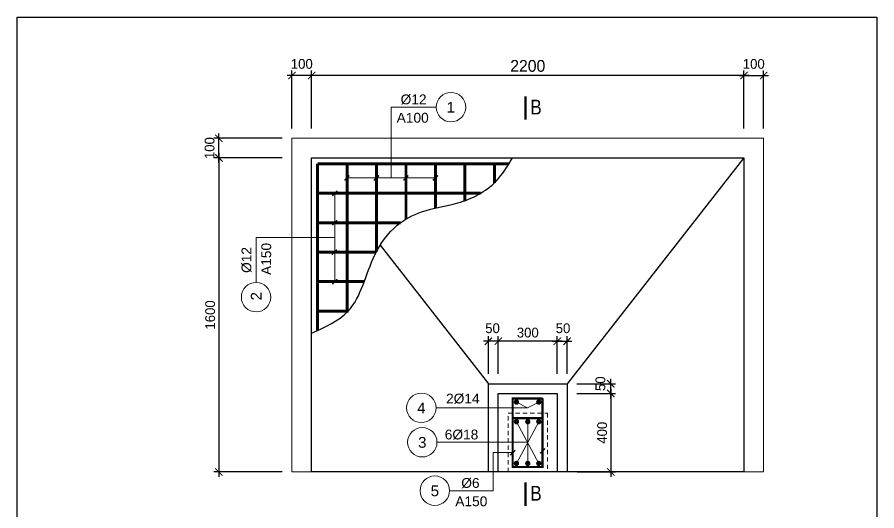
# Model space of a CAD drawing. Header units: millimetres. Extents: x -559287 to -299624, y 2351330 to 2655682.
# Drawn here: x -454812 to -437314, y 2602813 to 2612870 of the extents above; entities that cross this region are included whole.
import ezdxf
from ezdxf.enums import TextEntityAlignment as Align

# ---------------------------------------------------------------- set-up
doc = ezdxf.new("R2010")
doc.units = ezdxf.units.MM
doc.header["$LTSCALE"] = 10
doc.linetypes.add('HIDDEN', pattern=[0.3, 0.175, -0.125])
doc.linetypes.add('HIDDENX2', pattern=[0.75, 0.5, -0.25])
doc.layers.get('0').update_dxf_attribs({"lineweight": 20})
doc.layers.get('Defpoints').update_dxf_attribs({"lineweight": 20})
for name, color, linetype, lineweight in [('Dim', 251, 'Continuous', 15), ('Net khuat', 76, 'HIDDENX2', 15), ('Net manh', 8, 'Continuous', 13), ('Net thay', 4, 'Continuous', 25), ('Text', 54, 'Continuous', 25), ('Thep dai', 2, 'Continuous', 50), ('Thep doc', 140, 'Continuous', 60)]:
    doc.layers.add(name, color=color, linetype=linetype, lineweight=lineweight)
doc.layers.add('ththep', color=3, linetype='Continuous')
doc.styles.add('IN-NHO', font='VHELVEN.TTF', dxfattribs={"height": 200})
doc.styles.add('NGHIA5', font='arial_0.ttf', dxfattribs={"height": 180})
doc.styles.get("Standard").update_dxf_attribs({"font": 'nghia5.shx', "height": 200})
doc.styles.add('STYLE1-S1', font='VHARIALN.TTF')
doc.dimstyles.new('dim25', dxfattribs={"dimscale": 100, "dimtxt": 200, "dimasz": 1.5, "dimexe": 1, "dimexo": 2, "dimgap": 0.75, "dimtad": 1, "dimdec": 0, "dimlfac": 0.25, "dimzin": 0, "dimdsep": 46, "dimtxsty": 'Standard', "dimblk1": 'ARCHTICK', "dimblk2": 'ARCHTICK', "dimsah": 1, "dimcen": 0.09, "dimdle": 1, "dimclrd": 256, "dimclre": 256, "dimclrt": 54, "dimadec": 0, "dimazin": 0, "dimtfac": 1, "dimtdec": 0, "dimtofl": 0, "dimtmove": 2, "dimatfit": 3, "dimfxl": 0, "dimtolj": 1, "dimtzin": 0, "dimarcsym": 0})

# ---------------------------------------------------------------- blocks, each defined once
blk = doc.blocks.new('_ARCHTICK')
at = {"color": 0, "linetype": 'ByBlock', "const_width": 0.15}
blk.add_lwpolyline([(-0.5, -0.5), (0.5, 0.5)], dxfattribs=at)
blk = doc.blocks.new('*D80')
at = {"layer": 'Defpoints', "color": 0, "transparency": 16777216}
for p in [(-448819, 2611681), (-448819, 2610403), (-440019, 2610403)]:
    blk.add_point(p, dxfattribs=at)
at = {"layer": 'Dim', "lineweight": -2, "transparency": 16777216}
for p, q in [((-448819, 2610603), (-448819, 2611781)), ((-440019, 2610603), (-440019, 2611781)), ((-439919, 2611681), (-448919, 2611681))]:
    blk.add_line(p, q, dxfattribs=at)
at = {"layer": 'Dim', "lineweight": -2, "transparency": 16777216, "xscale": 150, "yscale": 150, "zscale": 150, "rotation": 180}
blk.add_blockref('_ARCHTICK', (-448819, 2611681), dxfattribs=at)
at = {"layer": 'Dim', "lineweight": -2, "transparency": 16777216, "xscale": 150, "yscale": 150, "zscale": 150}
blk.add_blockref('_ARCHTICK', (-440019, 2611681), dxfattribs=at)
at = {"layer": 'Dim', "color": 54, "transparency": 16777216, "insert": (-444419, 2611876), "char_height": 200, "attachment_point": 5}
blk.add_mtext('\\A1;{\\H1.2x;2200}', dxfattribs=at)
blk = doc.blocks.new('*D81')
at = {"layer": 'Defpoints', "color": 0, "transparency": 16777216}
for p in [(-450708, 2610403), (-449219, 2610403), (-449219, 2610003)]:
    blk.add_point(p, dxfattribs=at)
at = {"layer": 'Dim', "lineweight": -2, "transparency": 16777216}
for p, q in [((-449419, 2610403), (-450808, 2610403)), ((-450708, 2609903), (-450708, 2610503)), ((-449419, 2610003), (-450808, 2610003))]:
    blk.add_line(p, q, dxfattribs=at)
at = {"layer": 'Dim', "lineweight": -2, "transparency": 16777216, "xscale": 150, "yscale": 150, "zscale": 150}
for p, rotation in [((-450708, 2610403), 90), ((-450708, 2610003), 270)]:
    blk.add_blockref('_ARCHTICK', p, dxfattribs=dict(at, rotation=rotation))
at = {"layer": 'Dim', "color": 54, "transparency": 16777216, "insert": (-450895, 2610203), "char_height": 200, "attachment_point": 5, "rotation": 90}
blk.add_mtext('\\A1;100', dxfattribs=at)
blk = doc.blocks.new('*D82')
at = {"layer": 'Defpoints', "color": 0, "transparency": 16777216}
for p in [(-449219, 2611681), (-449219, 2610403), (-448819, 2610403)]:
    blk.add_point(p, dxfattribs=at)
at = {"layer": 'Dim', "lineweight": -2, "transparency": 16777216}
for p, q in [((-449219, 2610603), (-449219, 2611781)), ((-448819, 2610603), (-448819, 2611781)), ((-448719, 2611681), (-449319, 2611681))]:
    blk.add_line(p, q, dxfattribs=at)
at = {"layer": 'Dim', "lineweight": -2, "transparency": 16777216, "xscale": 150, "yscale": 150, "zscale": 150, "rotation": 180}
blk.add_blockref('_ARCHTICK', (-449219, 2611681), dxfattribs=at)
at = {"layer": 'Dim', "lineweight": -2, "transparency": 16777216, "xscale": 150, "yscale": 150, "zscale": 150}
blk.add_blockref('_ARCHTICK', (-448819, 2611681), dxfattribs=at)
at = {"layer": 'Dim', "color": 54, "transparency": 16777216, "insert": (-449019, 2611917), "char_height": 200, "attachment_point": 5}
blk.add_mtext('\\A1;100', dxfattribs=at)
blk = doc.blocks.new('*D83')
at = {"layer": 'Defpoints', "color": 0, "transparency": 16777216}
for p in [(-450236, 2610003), (-450708, 2603605), (-449219, 2603605)]:
    blk.add_point(p, dxfattribs=at)
at = {"layer": 'Dim', "lineweight": -2, "transparency": 16777216}
for p, q in [((-450436, 2610003), (-450808, 2610003)), ((-450708, 2610103), (-450708, 2603505)), ((-449419, 2603605), (-450808, 2603605))]:
    blk.add_line(p, q, dxfattribs=at)
at = {"layer": 'Dim', "lineweight": -2, "transparency": 16777216, "xscale": 150, "yscale": 150, "zscale": 150}
for p, rotation in [((-450708, 2610003), 90), ((-450708, 2603605), 270)]:
    blk.add_blockref('_ARCHTICK', p, dxfattribs=dict(at, rotation=rotation))
at = {"layer": 'Dim', "color": 54, "transparency": 16777216, "insert": (-450883, 2606804), "char_height": 200, "attachment_point": 5, "rotation": 90}
blk.add_mtext('\\A1;1600', dxfattribs=at)
blk = doc.blocks.new('*D84')
at = {"layer": 'Defpoints', "color": 0, "ltscale": 3, "transparency": 16777216}
for p in [(-443619, 2605203), (-443615, 2603605), (-442730, 2603605)]:
    blk.add_point(p, dxfattribs=at)
at = {"layer": 'Dim', "lineweight": -2, "ltscale": 3, "transparency": 16777216}
for p, q in [((-442730, 2605303), (-442730, 2603505)), ((-443419, 2605203), (-442630, 2605203)), ((-443415, 2603605), (-442630, 2603605))]:
    blk.add_line(p, q, dxfattribs=at)
at = {"layer": 'Dim', "lineweight": -2, "ltscale": 3, "transparency": 16777216, "xscale": 150, "yscale": 150, "zscale": 150}
for p, rotation in [((-442730, 2605203), 90), ((-442730, 2603605), 270)]:
    blk.add_blockref('_ARCHTICK', p, dxfattribs=dict(at, rotation=rotation))
at = {"layer": 'Dim', "color": 54, "ltscale": 3, "transparency": 16777216, "insert": (-442905, 2604404), "char_height": 200, "attachment_point": 5, "rotation": 90}
blk.add_mtext('\\A1;400', dxfattribs=at)
blk = doc.blocks.new('*D85')
at = {"layer": 'Defpoints', "color": 0, "ltscale": 3, "transparency": 16777216}
for p in [(-443619, 2605403), (-442730, 2605403), (-443619, 2605203)]:
    blk.add_point(p, dxfattribs=at)
at = {"layer": 'Dim', "lineweight": -2, "ltscale": 3, "transparency": 16777216}
for p, q in [((-442730, 2605103), (-442730, 2605503)), ((-443419, 2605403), (-442630, 2605403)), ((-443419, 2605203), (-442630, 2605203))]:
    blk.add_line(p, q, dxfattribs=at)
at = {"layer": 'Dim', "lineweight": -2, "ltscale": 3, "transparency": 16777216, "xscale": 150, "yscale": 150, "zscale": 150}
for p, rotation in [((-442730, 2605403), 90), ((-442730, 2605203), 270)]:
    blk.add_blockref('_ARCHTICK', p, dxfattribs=dict(at, rotation=rotation))
at = {"layer": 'Dim', "color": 54, "ltscale": 3, "transparency": 16777216, "insert": (-442940, 2605403), "char_height": 200, "attachment_point": 5, "rotation": 90}
blk.add_mtext('\\A1;50', dxfattribs=at)
blk = doc.blocks.new('*D86')
at = {"layer": 'Defpoints', "color": 0, "ltscale": 3, "transparency": 16777216}
for p in [(-445019, 2606268), (-445019, 2605403), (-443819, 2605403)]:
    blk.add_point(p, dxfattribs=at)
at = {"layer": 'Dim', "lineweight": -2, "ltscale": 3, "transparency": 16777216}
for p, q in [((-445019, 2605603), (-445019, 2606368)), ((-443819, 2605603), (-443819, 2606368)), ((-443719, 2606268), (-445119, 2606268))]:
    blk.add_line(p, q, dxfattribs=at)
at = {"layer": 'Dim', "lineweight": -2, "ltscale": 3, "transparency": 16777216, "xscale": 150, "yscale": 150, "zscale": 150, "rotation": 180}
blk.add_blockref('_ARCHTICK', (-445019, 2606268), dxfattribs=at)
at = {"layer": 'Dim', "lineweight": -2, "ltscale": 3, "transparency": 16777216, "xscale": 150, "yscale": 150, "zscale": 150}
blk.add_blockref('_ARCHTICK', (-443819, 2606268), dxfattribs=at)
at = {"layer": 'Dim', "color": 54, "ltscale": 3, "transparency": 16777216, "insert": (-444419, 2606443), "char_height": 200, "attachment_point": 5}
blk.add_mtext('\\A1;300', dxfattribs=at)
blk = doc.blocks.new('*D87')
at = {"layer": 'Defpoints', "color": 0, "ltscale": 3, "transparency": 16777216}
for p in [(-443619, 2606268), (-443819, 2605403), (-443619, 2605403)]:
    blk.add_point(p, dxfattribs=at)
at = {"layer": 'Dim', "lineweight": -2, "ltscale": 3, "transparency": 16777216}
for p, q in [((-443819, 2605603), (-443819, 2606368)), ((-443619, 2605603), (-443619, 2606368)), ((-443919, 2606268), (-443519, 2606268))]:
    blk.add_line(p, q, dxfattribs=at)
at = {"layer": 'Dim', "lineweight": -2, "ltscale": 3, "transparency": 16777216, "xscale": 150, "yscale": 150, "zscale": 150, "rotation": 180}
blk.add_blockref('_ARCHTICK', (-443819, 2606268), dxfattribs=at)
at = {"layer": 'Dim', "lineweight": -2, "ltscale": 3, "transparency": 16777216, "xscale": 150, "yscale": 150, "zscale": 150}
blk.add_blockref('_ARCHTICK', (-443619, 2606268), dxfattribs=at)
at = {"layer": 'Dim', "color": 54, "ltscale": 3, "transparency": 16777216, "insert": (-443701, 2606532), "char_height": 200, "attachment_point": 5}
blk.add_mtext('\\A1;50', dxfattribs=at)
blk = doc.blocks.new('*D88')
at = {"layer": 'Defpoints', "color": 0, "ltscale": 3, "transparency": 16777216}
for p in [(-445219, 2606268), (-445219, 2605403), (-445019, 2605403)]:
    blk.add_point(p, dxfattribs=at)
at = {"layer": 'Dim', "lineweight": -2, "ltscale": 3, "transparency": 16777216}
for p, q in [((-445219, 2605603), (-445219, 2606368)), ((-445019, 2605603), (-445019, 2606368)), ((-444919, 2606268), (-445319, 2606268))]:
    blk.add_line(p, q, dxfattribs=at)
at = {"layer": 'Dim', "lineweight": -2, "ltscale": 3, "transparency": 16777216, "xscale": 150, "yscale": 150, "zscale": 150, "rotation": 180}
blk.add_blockref('_ARCHTICK', (-445219, 2606268), dxfattribs=at)
at = {"layer": 'Dim', "lineweight": -2, "ltscale": 3, "transparency": 16777216, "xscale": 150, "yscale": 150, "zscale": 150}
blk.add_blockref('_ARCHTICK', (-445019, 2606268), dxfattribs=at)
at = {"layer": 'Dim', "color": 54, "ltscale": 3, "transparency": 16777216, "insert": (-445136, 2606532), "char_height": 200, "attachment_point": 5}
blk.add_mtext('\\A1;50', dxfattribs=at)
blk = doc.blocks.new('*D89')
at = {"layer": 'Defpoints', "color": 0, "transparency": 16777216}
for p in [(-439619, 2611681), (-440019, 2610403), (-439619, 2610403)]:
    blk.add_point(p, dxfattribs=at)
at = {"layer": 'Dim', "lineweight": -2, "transparency": 16777216}
for p, q in [((-440019, 2610603), (-440019, 2611781)), ((-439619, 2610603), (-439619, 2611781)), ((-440119, 2611681), (-439519, 2611681))]:
    blk.add_line(p, q, dxfattribs=at)
at = {"layer": 'Dim', "lineweight": -2, "transparency": 16777216, "xscale": 150, "yscale": 150, "zscale": 150, "rotation": 180}
blk.add_blockref('_ARCHTICK', (-440019, 2611681), dxfattribs=at)
at = {"layer": 'Dim', "lineweight": -2, "transparency": 16777216, "xscale": 150, "yscale": 150, "zscale": 150}
blk.add_blockref('_ARCHTICK', (-439619, 2611681), dxfattribs=at)
at = {"layer": 'Dim', "color": 54, "transparency": 16777216, "insert": (-439819, 2611917), "char_height": 200, "attachment_point": 5}
blk.add_mtext('\\A1;100', dxfattribs=at)

msp = doc.modelspace()

# ---------------------------------------------------------------- linework, layer by layer
at = {"layer": 'Net khuat', "linetype": 'HIDDEN', "ltscale": 50}
msp.add_lwpolyline([(-444818.5, 2604802.7), (-444018.5, 2604802.7), (-444018.5, 2603604.7), (-444818.5, 2603604.7)], close=True, dxfattribs=at)
at = {"layer": 'Net manh'}
for p, q in [((-446299.4, 2609595.3), (-448099.4, 2609595.3)), ((-448347.3, 2609282.5), (-448347.3, 2607482.5)), ((-444649.2, 2604628.8), (-444194.7, 2603778.5)), ((-444649.2, 2603778.5), (-444194.7, 2604628.8)), ((-444418.5, 2603778.5), (-444418.5, 2604628.8))]:
    msp.add_line(p, q, dxfattribs=at)
for points in [[(-447199.4, 2609595.3), (-447199.4, 2611037.9), (-446283.1, 2611037.9)], [(-447199.4, 2609595.3), (-447199.4, 2611037.9), (-446283.1, 2611037.9)], [(-439618.5, 2603604.7), (-449218.5, 2603604.7), (-449218.5, 2610402.7), (-439618.5, 2610402.7), (-439618.5, 2603604.7)], [(-448347.3, 2608382.5), (-449949.5, 2608382.5), (-449949.5, 2607466.2)], [(-444194.7, 2605028.8), (-444422, 2604911.8), (-446285.5, 2604911.8)], [(-444649.2, 2605028.8), (-444422, 2604911.8), (-446285.5, 2604911.8)], [(-444418.5, 2604210.1), (-446266.8, 2604210.1)], [(-444725.4, 2603998.1), (-445121.2, 2603998.1), (-445121.2, 2603223.4), (-446011, 2603223.4)]]:
    msp.add_lwpolyline(points, dxfattribs=at)
at = {"layer": 'Net manh', "const_width": 30}
for points in [[(-448149.4, 2609545.3), (-448049.4, 2609645.3)], [(-447549.4, 2609545.3), (-447449.4, 2609645.3)], [(-446949.4, 2609545.3), (-446849.4, 2609645.3)], [(-446349.4, 2609545.3), (-446249.4, 2609645.3)], [(-448397.3, 2609232.5), (-448297.3, 2609332.5)], [(-448397.3, 2608632.5), (-448297.3, 2608732.5)], [(-448406.5, 2608032.5), (-448306.5, 2608132.5)], [(-448397.3, 2607432.5), (-448297.3, 2607532.5)], [(-444675.4, 2604048.1), (-444775.4, 2603948.1)], [(-444068.5, 2604084.8), (-444168.5, 2603984.8)]]:
    msp.add_lwpolyline(points, dxfattribs=at)
at = {"layer": 'Net manh'}
for centre in [(-445983.1, 2611037.9), (-445983.1, 2611037.9), (-449949.5, 2607166.2), (-449949.5, 2607166.2), (-446585.5, 2604911.8), (-446566.8, 2604210.1), (-446311, 2603223.4), (-446311, 2603223.4)]:
    msp.add_circle(centre, 300, dxfattribs=at)
at = {"layer": 'Net thay'}
for p, q in [((-440018.5, 2610002.7), (-443618.5, 2605402.7)), ((-447425.3, 2608222.4), (-445218.5, 2605402.7))]:
    msp.add_line(p, q, dxfattribs=at)
msp.add_lwpolyline([(-440018.5, 2603604.7), (-448818.5, 2603604.7), (-448818.5, 2610002.7), (-440018.5, 2610002.7), (-440018.5, 2603604.7)], dxfattribs=at)
at = {"layer": 'Net thay', "ltscale": 3}
for points in [[(-443618.5, 2605402.7), (-443618.5, 2603604.7), (-445218.5, 2603604.7), (-445218.5, 2605402.7)], [(-445018.5, 2605202.7), (-443818.5, 2605202.7), (-443818.5, 2603604.7), (-445018.5, 2603604.7)]]:
    msp.add_lwpolyline(points, close=True, dxfattribs=at)
at = {"layer": 'Net thay'}
msp.add_spline([(-448818.5, 2606434.1), (-448079.8, 2606877.2), (-447531.3, 2608027.4), (-447076.3, 2608629.4), (-446580.6, 2608902.5), (-445842.5, 2609084.7), (-445065.4, 2609527.1), (-444730.9, 2610002.7)], degree=3, dxfattribs=at)
at = {"layer": 'Text', "const_width": 50}
for points in [[(-444463.9, 2610779.3), (-444463.9, 2611257.2)], [(-444463.9, 2602912.6), (-444463.9, 2603390.4)]]:
    msp.add_lwpolyline(points, dxfattribs=at)
at = {"layer": 'Thep dai', "const_width": 45}
for points in [[(-444725.4, 2604104.7), (-444725.4, 2605102.7), (-444118.5, 2605102.7)], [(-444118.5, 2605102.7), (-444118.5, 2604104.7)], [(-444118.5, 2604702.7), (-444118.5, 2603704.7), (-444725.4, 2603704.7), (-444725.4, 2604702.7), (-444118.5, 2604702.7)]]:
    msp.add_lwpolyline(points, dxfattribs=at)
at = {"layer": 'Thep doc', "ltscale": 10, "const_width": 60}
for points in [[(-444803.4, 2609882.5), (-448697.9, 2609882.5)], [(-448697.9, 2609882.5), (-448697.9, 2606487.8)], [(-448097.9, 2609882.5), (-448097.9, 2606858.5)], [(-447497.9, 2609882.5), (-447497.9, 2608094.2)], [(-446897.9, 2609882.5), (-446897.9, 2608754.9)], [(-446297.9, 2609882.5), (-446297.9, 2608979.6)], [(-445697.9, 2609882.5), (-445697.9, 2609132)], [(-445097.9, 2609882.5), (-445097.9, 2609494.4)], [(-445378.1, 2609282.5), (-448697.9, 2609282.5)], [(-447007.4, 2608682.5), (-448697.9, 2608682.5)], [(-447504, 2608082.5), (-448697.9, 2608082.5)], [(-447746.6, 2607482.5), (-448697.9, 2607482.5)], [(-448074.9, 2606882.5), (-448697.9, 2606882.5)]]:
    msp.add_lwpolyline(points, dxfattribs=at)
at = {"layer": 'Thep doc', "const_width": 60}
for points in [[(-444649.2, 2605052.8, -1), (-444649.2, 2605004.8, -1)], [(-444194.7, 2605052.8, 1), (-444194.7, 2605004.8, 1)], [(-444649.2, 2604652.8, -1), (-444649.2, 2604604.8, -1)], [(-444418.5, 2604652.8, 1), (-444418.5, 2604604.8, 1)], [(-444194.7, 2604652.8, 1), (-444194.7, 2604604.8, 1)], [(-444649.2, 2603754.5, 1), (-444649.2, 2603802.5, 1)], [(-444418.5, 2603754.5, -1), (-444418.5, 2603802.5, -1)], [(-444194.7, 2603754.5, -1), (-444194.7, 2603802.5, -1)]]:
    msp.add_lwpolyline(points, format="xyb", close=True, dxfattribs=at)
at = {"layer": 'ththep'}
msp.add_lwpolyline([(-454812, 2612870.1), (-437314.2, 2612870.1), (-437314.2, 2588449.3), (-454812, 2588449.3)], close=True, dxfattribs=at)

# ---------------------------------------------------------------- texts
at = {"layer": 'Text', "ltscale": 3, "style": 'NGHIA5'}
for s, p in [('%%C12', (-446742.9, 2611095.3)), ('A100', (-446761.5, 2610721.3)), ('2%%C14', (-445740.6, 2605000.3)), ('6%%C18', (-445767, 2604267.5)), ('%%C6', (-445586.3, 2603280.8)), ('A150', (-445567.8, 2602906.8))]:
    msp.add_text(s, height=200, dxfattribs=at).set_placement(p, align=Align.CENTER)
at = {"layer": 'Text'}
for s, height, style, p in [('1', 220, 'IN-NHO', (-445984.2, 2611035.1)), ('B', 300, 'STYLE1-S1', (-444250.3, 2611038)), ('4', 220, 'IN-NHO', (-446584.4, 2604909.3)), ('3', 220, 'IN-NHO', (-446565.7, 2604207.6)), ('5', 220, 'IN-NHO', (-446309.9, 2603220.6)), ('B', 300, 'STYLE1-S1', (-444250.3, 2603171.2))]:
    msp.add_text(s, height=height, dxfattribs=dict(at, style=style)).set_placement(p, align=Align.MIDDLE_CENTER)
at = {"layer": 'Text', "ltscale": 3, "style": 'NGHIA5'}
for s, p in [('A150', (-449642.7, 2607944.7)), ('%%C12', (-450045.5, 2607924))]:
    msp.add_text(s, height=200, rotation=90, dxfattribs=at).set_placement(p, align=Align.CENTER)
at = {"layer": 'Text', "style": 'IN-NHO'}
msp.add_text('2', height=220, rotation=90, dxfattribs=at).set_placement((-449946.3, 2607184.7), align=Align.MIDDLE_CENTER)

# ---------------------------------------------------------------- dimensions: what is measured, and where the dimension line sits
at = {"layer": 'Dim'}
for base, p1, angle, picture, middle in [((-449218.5, 2611681.4), (-448818.5, 2610402.7), 180, '*D82', (-449018.5, 2611917.3)), ((-450707.9, 2610402.7), (-449218.5, 2610002.7), 90, '*D81', (-450895.2, 2610202.7))]:
    dim = msp.add_linear_dim(base=base, p1=p1, p2=(-449218.5, 2610402.7), angle=angle, dimstyle='dim25', dxfattribs=at)
    dim.commit()
    dim.dimension.update_dxf_attribs({"geometry": picture, "text_midpoint": middle, "dimtype": 160})
dim = msp.add_linear_dim(base=(-448818.5, 2611681.4), p1=(-440018.5, 2610402.7), p2=(-448818.5, 2610402.7), angle=180, text='{\\H1.2x;<>}', dimstyle='dim25', dxfattribs=at)
dim.commit()
dim.dimension.update_dxf_attribs({"geometry": '*D80', "text_midpoint": (-444418.5, 2611876.4)})
dim = msp.add_linear_dim(base=(-439618.5, 2611681.4), p1=(-440018.5, 2610402.7), p2=(-439618.5, 2610402.7), dimstyle='dim25', dxfattribs=at)
dim.commit()
dim.dimension.update_dxf_attribs({"geometry": '*D89', "text_midpoint": (-439818.5, 2611917.3), "dimtype": 160})
dim = msp.add_linear_dim(base=(-450707.8929859, 2603604.6510128), p1=(-450235.8412989, 2610002.6510128), p2=(-449218.5012379, 2603604.6510128), angle=90, dimstyle='dim25', dxfattribs=at)
dim.commit()
dim.dimension.update_dxf_attribs({"geometry": '*D83', "text_midpoint": (-450882.8929859, 2606803.6510128)})
at = {"layer": 'Dim', "ltscale": 3}
for base, p1, p2, angle, picture, middle in [((-445218.5, 2606268.1), (-445018.5, 2605402.7), (-445218.5, 2605402.7), 180, '*D88', (-445135.5, 2606531.7)), ((-442729.7, 2605402.7), (-443618.5, 2605202.7), (-443618.5, 2605402.7), 270, '*D85', (-442940.5, 2605402.7))]:
    dim = msp.add_linear_dim(base=base, p1=p1, p2=p2, angle=angle, dimstyle='dim25', dxfattribs=at)
    dim.commit()
    dim.dimension.update_dxf_attribs({"geometry": picture, "text_midpoint": middle, "dimtype": 160})
dim = msp.add_linear_dim(base=(-443618.5, 2606268.1), p1=(-443818.5, 2605402.7), p2=(-443618.5, 2605402.7), dimstyle='dim25', dxfattribs=at)
dim.commit()
dim.dimension.update_dxf_attribs({"geometry": '*D87', "text_midpoint": (-443701.5, 2606531.7), "dimtype": 160})
dim = msp.add_linear_dim(base=(-445018.5, 2606268.1), p1=(-443818.5, 2605402.7), p2=(-445018.5, 2605402.7), dimstyle='dim25', dxfattribs=at)
dim.commit()
dim.dimension.update_dxf_attribs({"geometry": '*D86', "text_midpoint": (-444418.5, 2606443.1)})
dim = msp.add_linear_dim(base=(-442729.7467096, 2603604.6510128), p1=(-443618.5012379, 2605202.6510128), p2=(-443615.2729684, 2603604.6510128), angle=270, dimstyle='dim25', dxfattribs=at)
dim.commit()
dim.dimension.update_dxf_attribs({"geometry": '*D84', "text_midpoint": (-442904.7467096, 2604403.6510128)})

doc.saveas('drawing.dxf')
